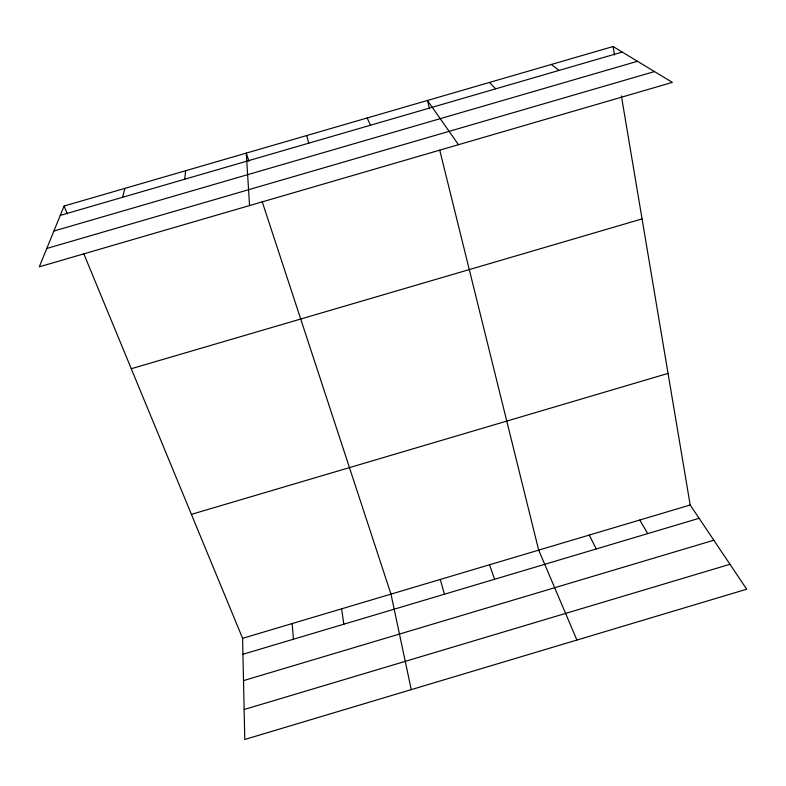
<?xml version="1.0" encoding="UTF-8"?>
<svg xmlns="http://www.w3.org/2000/svg" width="786" height="786" viewBox="0 0 786 786"><rect width="100%" height="100%" fill="white"/><g stroke="black" fill="none" stroke-linecap="round" stroke-linejoin="round"><path stroke-width="1.18" d="M184.72 179.228L185.643 170.719M122.547 197.296L124.925 188.355M64.088 206.04L39.3 266.827L672.364 82.383L613.08 46.531L64.088 206.04L67.311 213.841M242.599 638.32L690.187 505.005L746.7 589.205L244.78 739.469L242.599 638.32L83.876 253.966M242.943 654.276L699.108 518.298M243.513 680.607L713.826 540.228M244.132 709.512L729.968 564.289M191.411 514.358L668.051 373.399M131.272 368.722L642.064 218.911M60.267 215.403L622.217 52.053M53.89 231.035L637.475 61.288M46.787 248.464L654.473 71.565M551.31 64.472L559.013 70.426M489.432 82.451L495.681 88.838M458.474 144.703L427.437 100.461L429.49 108.733M639.765 520.027L647.723 533.615M589.264 535.07L596.26 548.952M367.16 117.979L370.52 125.22M576.904 640.04L538.685 550.131L439.718 150.097M489.521 564.77L494.61 579.253M248.926 161.218L246.264 153.103L249.555 205.568M262.239 201.806L390.976 594.128L411.255 689.636M440.288 579.439L444.434 594.216M306.766 135.526L308.702 143.19M613.08 46.531L614.495 54.961M621.382 95.902L690.187 505.005M341.596 608.836L343.846 624.202M292.137 623.563L293.433 639.224"/></g></svg>
